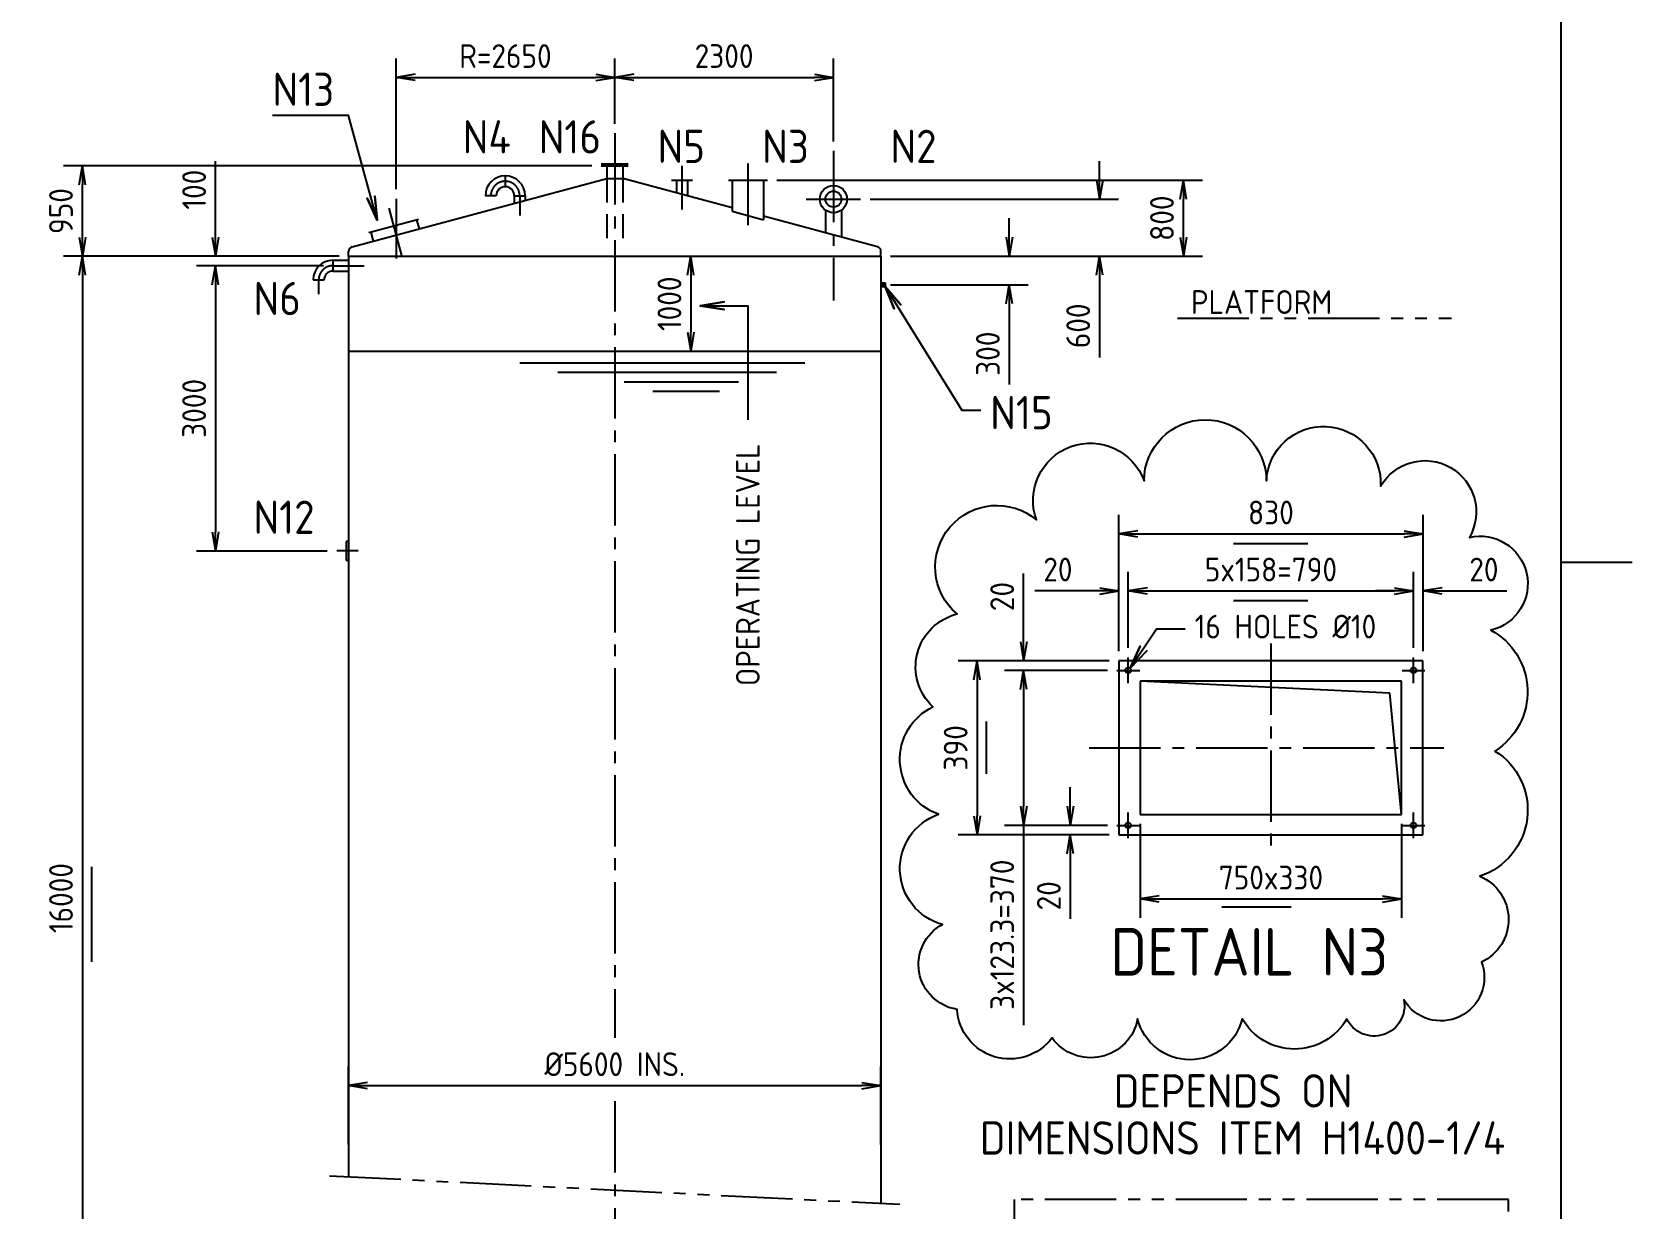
# Model space of a CAD drawing. Header units: millimetres. Extents: x -403 to 29700, y 0 to 42000.
# Drawn here: x 12870 to 29700, y 14200 to 26578 of the extents above; entities that cross this region are included whole.
import ezdxf
from ezdxf.enums import TextEntityAlignment as Align

# ---------------------------------------------------------------- set-up
doc = ezdxf.new("R2010")
doc.units = ezdxf.units.MM
doc.header["$LTSCALE"] = 25
doc.header["$MEASUREMENT"] = 0
for name, pattern in [('CENTER', [45, 30, -5, 5, -5]), ('DASHED', [15, 10, -5]), ('PHANTOM', [55, 30, -5, 5, -5, 5, -5])]:
    doc.linetypes.add(name, pattern=pattern)
for name, color, linetype in [('11', 7, 'Continuous'), ('21', 3, 'Continuous'), ('22', 3, 'DASHED'), ('23', 3, 'CENTER'), ('24', 3, 'PHANTOM'), ('42', 2, 'Continuous'), ('51', 4, 'Continuous'), ('DRWG_OUTLINE', 7, 'Continuous')]:
    doc.layers.add(name, color=color, linetype=linetype)
doc.styles.add('ISO', font='isocp.shx')
doc.dimstyles.new('ISO', dxfattribs={"dimtxt": 2.5, "dimasz": 2, "dimexe": 2, "dimexo": 1, "dimgap": 1, "dimtad": 1, "dimdsep": 46, "dimtxsty": 'ISO', "dimblk": 'OPEN', "dimcen": 0, "dimadec": 3, "dimazin": 2, "dimtfac": 1, "dimtofl": 0, "dimtmove": 0, "dimatfit": 3, "dimldrblk": 'OPEN', "dimfxl": 0, "dimtolj": 1, "dimtzin": 0, "dimarcsym": 0})

# ---------------------------------------------------------------- blocks, each defined once
blk = doc.blocks.new('Altdsout')
at = {"layer": 'DRWG_OUTLINE', "color": 3}
blk.add_line((297, 210), (289.5, 210), dxfattribs=at)
at = {"layer": 'DRWG_OUTLINE', "color": 1}
blk.add_lwpolyline([(25, 7.5), (25, 412.5), (289.5, 412.5), (289.5, 7.5)], close=True, dxfattribs=at)
blk = doc.blocks.new('_Open')
at = {"layer": '11', "color": 0, "lineweight": -2}
for p, q in [((-1, 0.167), (0, 0)), ((-1, -0.167), (0, 0)), ((0, 0), (-1, 0))]:
    blk.add_line(p, q, dxfattribs=at)
blk = doc.blocks.new('*D13')
at = {"layer": '42', "color": 0, "lineweight": -2}
for p, q in [((15935, 24120), (14600, 24120)), ((15935, 24120), (14600, 24120)), ((14800, 23920), (14800, 21320)), ((14800, 23920), (14800, 21320)), ((15975, 21120), (14600, 21120)), ((15975, 21120), (14600, 21120))]:
    blk.add_line(p, q, dxfattribs=at)
at = {"layer": '42', "color": 0, "lineweight": -2, "xscale": 200, "yscale": 200, "zscale": 200}
for p, rotation in [((14800, 24120), 90), ((14800, 24120), 90), ((14800, 21120), 270), ((14800, 21120), 270)]:
    blk.add_blockref('_Open', p, dxfattribs=dict(at, rotation=rotation))
at = {"layer": '42', "color": 0, "insert": (14575, 22620), "char_height": 250, "attachment_point": 5, "rotation": 90, "style": 'ISO'}
blk.add_mtext('\\A1;3000', dxfattribs=at)
blk.add_mtext('\\A1;3000', dxfattribs=at)
blk = doc.blocks.new('*D14')
at = {"layer": '42', "color": 0, "lineweight": -2}
for p, q in [((14800, 24420), (14800, 25221)), ((14800, 24420), (14800, 25221)), ((16100, 24220), (14600, 24220)), ((16100, 24220), (14600, 24220)), ((15935, 24120), (14600, 24120)), ((15935, 24120), (14600, 24120)), ((14800, 23920), (14800, 23720)), ((14800, 23920), (14800, 23720))]:
    blk.add_line(p, q, dxfattribs=at)
at = {"layer": '42', "color": 0, "lineweight": -2, "xscale": 200, "yscale": 200, "zscale": 200}
for p, rotation in [((14800, 24220), 270), ((14800, 24220), 270), ((14800, 24120), 90), ((14800, 24120), 90)]:
    blk.add_blockref('_Open', p, dxfattribs=dict(at, rotation=rotation))
at = {"layer": '42', "color": 0, "insert": (14575, 24920), "char_height": 250, "attachment_point": 5, "rotation": 90, "style": 'ISO'}
blk.add_mtext('\\A1;100', dxfattribs=at)
blk.add_mtext('\\A1;100', dxfattribs=at)
blk = doc.blocks.new('*D16')
at = {"layer": '42', "color": 0, "lineweight": -2}
for p, q in [((27402, 20560), (27402, 20900)), ((27402, 20560), (27402, 20900)), ((27502, 20525), (27502, 20900)), ((27502, 20525), (27502, 20900)), ((27202, 20700), (27002, 20700)), ((27202, 20700), (27002, 20700)), ((27702, 20700), (28383, 20700)), ((27702, 20700), (28383, 20700))]:
    blk.add_line(p, q, dxfattribs=at)
at = {"layer": '42', "color": 0, "lineweight": -2, "xscale": 200, "yscale": 200, "zscale": 200}
blk.add_blockref('_Open', (27402, 20700), dxfattribs=at)
blk.add_blockref('_Open', (27402, 20700), dxfattribs=at)
at = {"layer": '42', "color": 0, "lineweight": -2, "xscale": 200, "yscale": 200, "zscale": 200, "rotation": 180}
blk.add_blockref('_Open', (27502, 20700), dxfattribs=at)
blk.add_blockref('_Open', (27502, 20700), dxfattribs=at)
at = {"layer": '42', "color": 0, "insert": (28142, 20925), "char_height": 250, "attachment_point": 5, "style": 'ISO'}
blk.add_mtext('\\A1;20', dxfattribs=at)
blk.add_mtext('\\A1;20', dxfattribs=at)
blk = doc.blocks.new('*D17')
at = {"layer": '42', "color": 0, "lineweight": -2}
for p, q in [((24302, 20065), (24302, 20900)), ((24302, 20065), (24302, 20900)), ((24402, 20100), (24402, 20900)), ((24402, 20100), (24402, 20900)), ((24102, 20700), (23420, 20700)), ((24102, 20700), (23420, 20700)), ((24602, 20700), (24802, 20700)), ((24602, 20700), (24802, 20700))]:
    blk.add_line(p, q, dxfattribs=at)
at = {"layer": '42', "color": 0, "lineweight": -2, "xscale": 200, "yscale": 200, "zscale": 200}
blk.add_blockref('_Open', (24302, 20700), dxfattribs=at)
blk.add_blockref('_Open', (24302, 20700), dxfattribs=at)
at = {"layer": '42', "color": 0, "lineweight": -2, "xscale": 200, "yscale": 200, "zscale": 200, "rotation": 180}
blk.add_blockref('_Open', (24402, 20700), dxfattribs=at)
blk.add_blockref('_Open', (24402, 20700), dxfattribs=at)
at = {"layer": '42', "color": 0, "insert": (23661, 20925), "char_height": 250, "attachment_point": 5, "style": 'ISO'}
blk.add_mtext('\\A1;20', dxfattribs=at)
blk.add_mtext('\\A1;20', dxfattribs=at)
blk = doc.blocks.new('*D18')
at = {"layer": '42', "color": 0, "lineweight": -2}
for p, q in [((23300, 20165), (23300, 20882)), ((23300, 20165), (23300, 20882)), ((24202, 19965), (23100, 19965)), ((24202, 19965), (23100, 19965)), ((24182, 19865), (23100, 19865)), ((24182, 19865), (23100, 19865)), ((23300, 19665), (23300, 19465)), ((23300, 19665), (23300, 19465))]:
    blk.add_line(p, q, dxfattribs=at)
at = {"layer": '42', "color": 0, "lineweight": -2, "xscale": 200, "yscale": 200, "zscale": 200}
for p, rotation in [((23300, 19965), 270), ((23300, 19965), 270), ((23300, 19865), 90), ((23300, 19865), 90)]:
    blk.add_blockref('_Open', p, dxfattribs=dict(at, rotation=rotation))
at = {"layer": '42', "color": 0, "insert": (23075, 20641), "char_height": 250, "attachment_point": 5, "rotation": 90, "style": 'ISO'}
blk.add_mtext('\\A1;20', dxfattribs=at)
blk.add_mtext('\\A1;20', dxfattribs=at)
blk = doc.blocks.new('*D19')
at = {"layer": '42', "color": 0, "lineweight": -2}
for p, q in [((23791, 18435), (23791, 18635)), ((23791, 18435), (23791, 18635)), ((24182, 18235), (23591, 18235)), ((24182, 18235), (23591, 18235)), ((24202, 18135), (23591, 18135)), ((24202, 18135), (23591, 18135)), ((23791, 17935), (23791, 17253)), ((23791, 17935), (23791, 17253))]:
    blk.add_line(p, q, dxfattribs=at)
at = {"layer": '42', "color": 0, "lineweight": -2, "xscale": 200, "yscale": 200, "zscale": 200}
for p, rotation in [((23791, 18235), 270), ((23791, 18235), 270), ((23791, 18135), 90), ((23791, 18135), 90)]:
    blk.add_blockref('_Open', p, dxfattribs=dict(at, rotation=rotation))
at = {"layer": '42', "color": 0, "insert": (23566, 17494), "char_height": 250, "attachment_point": 5, "rotation": 90, "style": 'ISO'}
blk.add_mtext('\\A1;20', dxfattribs=at)
blk.add_mtext('\\A1;20', dxfattribs=at)
blk = doc.blocks.new('*D20')
at = {"layer": '42', "color": 0, "lineweight": -2}
for p, q in [((24202, 19965), (22611, 19965)), ((24202, 19965), (22611, 19965)), ((22811, 19765), (22811, 18335)), ((22811, 19765), (22811, 18335)), ((24202, 18135), (22611, 18135)), ((24202, 18135), (22611, 18135))]:
    blk.add_line(p, q, dxfattribs=at)
at = {"layer": '42', "color": 0, "lineweight": -2, "xscale": 200, "yscale": 200, "zscale": 200}
for p, rotation in [((22811, 19965), 90), ((22811, 19965), 90), ((22811, 18135), 270), ((22811, 18135), 270)]:
    blk.add_blockref('_Open', p, dxfattribs=dict(at, rotation=rotation))
at = {"layer": '42', "color": 0, "insert": (22586, 19050), "char_height": 250, "attachment_point": 5, "rotation": 90, "style": 'ISO'}
blk.add_mtext('\\A1;{390}', dxfattribs=at)
blk.add_mtext('\\A1;{390}', dxfattribs=at)
blk = doc.blocks.new('*D28')
at = {"layer": '42', "color": 0, "lineweight": -2}
for p, q in [((16200, 14878), (16200, 15698)), ((16200, 14878), (16200, 15698)), ((21800, 14878), (21800, 15698)), ((21800, 14878), (21800, 15698)), ((16400, 15498), (21600, 15498)), ((16400, 15498), (21600, 15498))]:
    blk.add_line(p, q, dxfattribs=at)
at = {"layer": '42', "color": 0, "lineweight": -2, "xscale": 200, "yscale": 200, "zscale": 200, "rotation": 180}
blk.add_blockref('_Open', (16200, 15498), dxfattribs=at)
blk.add_blockref('_Open', (16200, 15498), dxfattribs=at)
at = {"layer": '42', "color": 0, "lineweight": -2, "xscale": 200, "yscale": 200, "zscale": 200}
blk.add_blockref('_Open', (21800, 15498), dxfattribs=at)
blk.add_blockref('_Open', (21800, 15498), dxfattribs=at)
at = {"layer": '42', "color": 0, "insert": (19000, 15723), "char_height": 250, "attachment_point": 5, "style": 'ISO'}
blk.add_mtext('\\A1;%%c5600 INS.', dxfattribs=at)
blk.add_mtext('\\A1;%%c5600 INS.', dxfattribs=at)
blk = doc.blocks.new('*D36')
at = {"layer": '42', "color": 0, "lineweight": -2}
for p, q in [((24182, 19865), (23100, 19865)), ((24182, 19865), (23100, 19865)), ((23300, 19665), (23300, 18435)), ((23300, 19665), (23300, 18435)), ((24182, 18235), (23100, 18235)), ((24182, 18235), (23100, 18235)), ((23300, 18235), (23300, 16135)), ((23300, 18235), (23300, 16135))]:
    blk.add_line(p, q, dxfattribs=at)
at = {"layer": '42', "color": 0, "lineweight": -2, "xscale": 200, "yscale": 200, "zscale": 200}
for p, rotation in [((23300, 19865), 90), ((23300, 19865), 90), ((23300, 18235), 270), ((23300, 18235), 270)]:
    blk.add_blockref('_Open', p, dxfattribs=dict(at, rotation=rotation))
at = {"layer": '42', "color": 0, "insert": (23075, 17085), "char_height": 250, "attachment_point": 5, "rotation": 90, "style": 'ISO'}
blk.add_mtext('\\A1;{3x123.3=370}', dxfattribs=at)
blk.add_mtext('\\A1;{3x123.3=370}', dxfattribs=at)
blk = doc.blocks.new('*D38')
at = {"layer": '42', "color": 0, "lineweight": -2}
for p, q in [((24527, 18250), (24527, 17261)), ((24527, 18250), (24527, 17261)), ((27277, 18250), (27277, 17261)), ((27277, 18250), (27277, 17261)), ((24727, 17461), (27077, 17461)), ((24727, 17461), (27077, 17461))]:
    blk.add_line(p, q, dxfattribs=at)
at = {"layer": '42', "color": 0, "lineweight": -2, "xscale": 200, "yscale": 200, "zscale": 200, "rotation": 180}
blk.add_blockref('_Open', (24527, 17461), dxfattribs=at)
blk.add_blockref('_Open', (24527, 17461), dxfattribs=at)
at = {"layer": '42', "color": 0, "lineweight": -2, "xscale": 200, "yscale": 200, "zscale": 200}
blk.add_blockref('_Open', (27277, 17461), dxfattribs=at)
blk.add_blockref('_Open', (27277, 17461), dxfattribs=at)
at = {"layer": '42', "color": 0, "insert": (25902, 17686), "char_height": 250, "attachment_point": 5, "style": 'ISO'}
blk.add_mtext('\\A1;{750x330}', dxfattribs=at)
blk.add_mtext('\\A1;{750x330}', dxfattribs=at)
blk = doc.blocks.new('*D39')
at = {"layer": '42', "color": 0, "lineweight": -2}
for p, q in [((24402, 20100), (24402, 20900)), ((24402, 20100), (24402, 20900)), ((27402, 20100), (27402, 20900)), ((27402, 20100), (27402, 20900)), ((24602, 20700), (27202, 20700)), ((24602, 20700), (27202, 20700))]:
    blk.add_line(p, q, dxfattribs=at)
at = {"layer": '42', "color": 0, "lineweight": -2, "xscale": 200, "yscale": 200, "zscale": 200, "rotation": 180}
blk.add_blockref('_Open', (24402, 20700), dxfattribs=at)
blk.add_blockref('_Open', (24402, 20700), dxfattribs=at)
at = {"layer": '42', "color": 0, "lineweight": -2, "xscale": 200, "yscale": 200, "zscale": 200}
blk.add_blockref('_Open', (27402, 20700), dxfattribs=at)
blk.add_blockref('_Open', (27402, 20700), dxfattribs=at)
at = {"layer": '42', "color": 0, "insert": (25902, 20925), "char_height": 250, "attachment_point": 5, "style": 'ISO'}
blk.add_mtext('\\A1;{5x158=790}', dxfattribs=at)
blk.add_mtext('\\A1;{5x158=790}', dxfattribs=at)
blk = doc.blocks.new('*D40')
at = {"layer": '42', "color": 0, "lineweight": -2}
for p, q in [((24302, 20065), (24302, 21500)), ((24302, 20065), (24302, 21500)), ((27502, 20065), (27502, 21500)), ((27502, 20065), (27502, 21500)), ((24502, 21300), (27302, 21300)), ((24502, 21300), (27302, 21300))]:
    blk.add_line(p, q, dxfattribs=at)
at = {"layer": '42', "color": 0, "lineweight": -2, "xscale": 200, "yscale": 200, "zscale": 200, "rotation": 180}
blk.add_blockref('_Open', (24302, 21300), dxfattribs=at)
blk.add_blockref('_Open', (24302, 21300), dxfattribs=at)
at = {"layer": '42', "color": 0, "lineweight": -2, "xscale": 200, "yscale": 200, "zscale": 200}
blk.add_blockref('_Open', (27502, 21300), dxfattribs=at)
blk.add_blockref('_Open', (27502, 21300), dxfattribs=at)
at = {"layer": '42', "color": 0, "insert": (25902, 21525), "char_height": 250, "attachment_point": 5, "style": 'ISO'}
blk.add_mtext('\\A1;{830}', dxfattribs=at)
blk.add_mtext('\\A1;{830}', dxfattribs=at)
blk = doc.blocks.new('*D41')
at = {"layer": '42', "color": 0, "lineweight": -2}
for p, q in [((24100, 25020), (24100, 25220)), ((24100, 25020), (24100, 25220)), ((21685, 24820), (24300, 24820)), ((21685, 24820), (24300, 24820)), ((21900, 24220), (24300, 24220)), ((21900, 24220), (24300, 24220)), ((24100, 24020), (24100, 23155)), ((24100, 24020), (24100, 23155))]:
    blk.add_line(p, q, dxfattribs=at)
at = {"layer": '42', "color": 0, "lineweight": -2, "xscale": 200, "yscale": 200, "zscale": 200}
for p, rotation in [((24100, 24820), 270), ((24100, 24820), 270), ((24100, 24220), 90), ((24100, 24220), 90)]:
    blk.add_blockref('_Open', p, dxfattribs=dict(at, rotation=rotation))
at = {"layer": '42', "color": 0, "insert": (23875, 23488), "char_height": 250, "attachment_point": 5, "rotation": 90, "style": 'ISO'}
blk.add_mtext('\\A1;600', dxfattribs=at)
blk.add_mtext('\\A1;600', dxfattribs=at)
blk = doc.blocks.new('*D42')
at = {"layer": '42', "color": 0, "lineweight": -2}
for p, q in [((20705, 25020), (25181, 25020)), ((20705, 25020), (25181, 25020)), ((24981, 24420), (24981, 24820)), ((24981, 24420), (24981, 24820)), ((22250, 24220), (25181, 24220)), ((22250, 24220), (25181, 24220))]:
    blk.add_line(p, q, dxfattribs=at)
at = {"layer": '42', "color": 0, "lineweight": -2, "xscale": 200, "yscale": 200, "zscale": 200}
for p, rotation in [((24981, 25020), 90), ((24981, 25020), 90), ((24981, 24220), 270), ((24981, 24220), 270)]:
    blk.add_blockref('_Open', p, dxfattribs=dict(at, rotation=rotation))
at = {"layer": '42', "color": 0, "insert": (24756, 24620), "char_height": 250, "attachment_point": 5, "rotation": 90, "style": 'ISO'}
blk.add_mtext('\\A1;800', dxfattribs=at)
blk.add_mtext('\\A1;800', dxfattribs=at)
blk = doc.blocks.new('*D43')
at = {"layer": '42', "color": 0, "lineweight": -2}
for p, q in [((16700, 24924), (16700, 26300)), ((16700, 24924), (16700, 26300)), ((19000, 25613), (19000, 26300)), ((19000, 25613), (19000, 26300)), ((16900, 26100), (18800, 26100)), ((16900, 26100), (18800, 26100))]:
    blk.add_line(p, q, dxfattribs=at)
at = {"layer": '42', "color": 0, "lineweight": -2, "xscale": 200, "yscale": 200, "zscale": 200, "rotation": 180}
blk.add_blockref('_Open', (16700, 26100), dxfattribs=at)
blk.add_blockref('_Open', (16700, 26100), dxfattribs=at)
at = {"layer": '42', "color": 0, "lineweight": -2, "xscale": 200, "yscale": 200, "zscale": 200}
blk.add_blockref('_Open', (19000, 26100), dxfattribs=at)
blk.add_blockref('_Open', (19000, 26100), dxfattribs=at)
at = {"layer": '42', "color": 0, "insert": (17850, 26325), "char_height": 250, "attachment_point": 5, "style": 'ISO'}
blk.add_mtext('\\A1;R=2650', dxfattribs=at)
blk.add_mtext('\\A1;R=2650', dxfattribs=at)
blk = doc.blocks.new('*D44')
at = {"layer": '42', "color": 0, "lineweight": -2}
for p, q in [((19000, 25613), (19000, 26300)), ((19000, 25613), (19000, 26300)), ((21300, 25428), (21300, 26300)), ((21300, 25428), (21300, 26300)), ((19200, 26100), (21100, 26100)), ((19200, 26100), (21100, 26100))]:
    blk.add_line(p, q, dxfattribs=at)
at = {"layer": '42', "color": 0, "lineweight": -2, "xscale": 200, "yscale": 200, "zscale": 200, "rotation": 180}
blk.add_blockref('_Open', (19000, 26100), dxfattribs=at)
blk.add_blockref('_Open', (19000, 26100), dxfattribs=at)
at = {"layer": '42', "color": 0, "lineweight": -2, "xscale": 200, "yscale": 200, "zscale": 200}
blk.add_blockref('_Open', (21300, 26100), dxfattribs=at)
blk.add_blockref('_Open', (21300, 26100), dxfattribs=at)
at = {"layer": '42', "color": 0, "insert": (20150, 26325), "char_height": 250, "attachment_point": 5, "style": 'ISO'}
blk.add_mtext('\\A1;2300', dxfattribs=at)
blk.add_mtext('\\A1;2300', dxfattribs=at)
blk = doc.blocks.new('*D45')
at = {"layer": '42', "color": 0, "lineweight": -2}
for p, q in [((23150, 24420), (23150, 24620)), ((23150, 24420), (23150, 24620)), ((21900, 24220), (23350, 24220)), ((21900, 24220), (23350, 24220)), ((21900, 23920), (23350, 23920)), ((21900, 23920), (23350, 23920)), ((23150, 23720), (23150, 22870)), ((23150, 23720), (23150, 22870))]:
    blk.add_line(p, q, dxfattribs=at)
at = {"layer": '42', "color": 0, "lineweight": -2, "xscale": 200, "yscale": 200, "zscale": 200}
for p, rotation in [((23150, 24220), 270), ((23150, 24220), 270), ((23150, 23920), 90), ((23150, 23920), 90)]:
    blk.add_blockref('_Open', p, dxfattribs=dict(at, rotation=rotation))
at = {"layer": '42', "color": 0, "insert": (22925, 23195), "char_height": 250, "attachment_point": 5, "rotation": 90, "style": 'ISO'}
blk.add_mtext('\\A1;300', dxfattribs=at)
blk.add_mtext('\\A1;300', dxfattribs=at)
blk = doc.blocks.new('*D47')
at = {"layer": '42', "color": 0, "lineweight": -2}
for p, q in [((18758, 25170), (13200, 25170)), ((18758, 25170), (13200, 25170)), ((13400, 24420), (13400, 24970)), ((13400, 24420), (13400, 24970))]:
    blk.add_line(p, q, dxfattribs=at)
at = {"layer": '42', "color": 0, "lineweight": -2, "xscale": 200, "yscale": 200, "zscale": 200}
for p, rotation in [((13400, 25170), 90), ((13400, 25170), 90), ((13400, 24220), 270), ((13400, 24220), 270)]:
    blk.add_blockref('_Open', p, dxfattribs=dict(at, rotation=rotation))
at = {"layer": '42', "color": 0, "insert": (13175, 24695), "char_height": 250, "attachment_point": 5, "rotation": 90, "style": 'ISO'}
blk.add_mtext('\\A1;950', dxfattribs=at)
blk.add_mtext('\\A1;950', dxfattribs=at)
blk = doc.blocks.new('*D48')
at = {"layer": '21', "color": 0, "lineweight": -2}
for p, q in [((16100, 24220), (13200, 24220)), ((16100, 24220), (13200, 24220)), ((13400, 24020), (13400, 10920)), ((13400, 24020), (13400, 10920)), ((16100, 10720), (13200, 10720)), ((16100, 10720), (13200, 10720))]:
    blk.add_line(p, q, dxfattribs=at)
at = {"layer": '21', "color": 0, "lineweight": -2, "xscale": 200, "yscale": 200, "zscale": 200}
for p, rotation in [((13400, 24220), 90), ((13400, 24220), 90), ((13400, 10720), 270), ((13400, 10720), 270)]:
    blk.add_blockref('_Open', p, dxfattribs=dict(at, rotation=rotation))
at = {"layer": '21', "color": 0, "insert": (13175, 17470), "char_height": 250, "attachment_point": 5, "rotation": 90, "style": 'ISO'}
blk.add_mtext('\\A1;16000', dxfattribs=at)
blk.add_mtext('\\A1;16000', dxfattribs=at)
blk = doc.blocks.new('*D51')
at = {"layer": '42', "color": 0, "lineweight": -2}
blk.add_line((19800, 24020), (19800, 23420), dxfattribs=at)
blk.add_line((19800, 24020), (19800, 23420), dxfattribs=at)
at = {"layer": '42', "color": 0, "lineweight": -2, "xscale": 200, "yscale": 200, "zscale": 200}
for p, rotation in [((19800, 24220), 90), ((19800, 24220), 90), ((19800, 23220), 270), ((19800, 23220), 270)]:
    blk.add_blockref('_Open', p, dxfattribs=dict(at, rotation=rotation))
at = {"layer": '42', "color": 0, "insert": (19575, 23720), "char_height": 250, "attachment_point": 5, "rotation": 90, "style": 'ISO'}
blk.add_mtext('\\A1;1000', dxfattribs=at)
blk.add_mtext('\\A1;1000', dxfattribs=at)

msp = doc.modelspace()

# ---------------------------------------------------------------- linework, layer by layer
at = {"layer": '11'}
for p, q in [((18857.5, 25190.304), (19142.5, 25190.304)), ((18857.5, 25170.304), (19142.5, 25170.304)), ((18916, 25170.304), (18916, 25036.421)), ((19084, 25170.304), (19084, 25036.421)), ((16237.059, 24318.601), (18916, 25036.421)), ((17848, 25065.252), (17848, 24951.252)), ((18916, 25036.421), (19084, 25036.421)), ((20235, 24728.011), (19084, 25036.421)), ((19597, 25020.304), (19817, 25020.304)), ((19650, 25020.304), (19650, 24884.761)), ((19764, 25020.304), (19764, 24854.215)), ((20195, 25020.304), (20605, 25020.304)), ((20235, 25020.304), (20235, 24692.988)), ((20565, 25020.304), (20565, 24603.534)), ((17753, 24856.252), (17639, 24856.252)), ((17943, 24856.252), (17943, 24775.706)), ((17943, 24856.252), (18057, 24856.252)), ((18057, 24856.252), (18057, 24806.252)), ((16413.318, 24469.357), (16934.918, 24609.119)), ((16915.6, 24603.943), (16941.481, 24507.35)), ((20235, 24692.988), (20565, 24603.534)), ((21762.941, 24318.601), (20565, 24639.588)), ((21216, 24705.195), (21216, 24462.861)), ((21384, 24705.195), (21384, 24417.846)), ((16432.637, 24474.533), (16458.519, 24377.941)), ((16200, 24220.304), (16200, 24270.304)), ((21800, 24220.304), (21800, 24270.304)), ((16035, 24177.304), (16200, 24177.304)), ((16035, 24177.304), (16035, 24063.304)), ((16200, 24220.304), (21800, 24220.304)), ((16200, 24220.304), (16200, 14540)), ((21800, 24220.304), (21800, 14260)), ((15828, 23970.304), (15942, 23970.304)), ((16035, 24063.304), (16200, 24063.304)), ((21800, 23940.054), (21843, 23940.054)), ((21800, 23900.554), (21843, 23900.554)), ((21843, 23940.054), (21843, 23900.554)), ((16175, 21220.304), (16175, 21020.304)), ((16200, 21220.304), (16175, 21220.304)), ((16200, 21020.304), (16175, 21020.304)), ((27501.525, 19964.881), (24301.525, 19964.881)), ((24301.525, 19964.881), (24301.525, 18134.881)), ((27501.525, 18134.881), (27501.525, 19964.881)), ((27276.525, 19749.881), (24526.525, 19749.881)), ((24526.525, 19749.881), (24526.525, 18349.881)), ((27276.525, 18349.881), (27276.525, 19749.881)), ((24526.525, 18349.881), (27276.525, 18349.881)), ((24301.525, 18134.881), (27501.525, 18134.881))]:
    msp.add_line(p, q, dxfattribs=at)
for centre, radius in [((21300, 24820.304), 142.5), ((21300, 24820.304), 84), ((24401.525, 19864.881), 30), ((27401.525, 19864.881), 30), ((24401.525, 18234.881), 30), ((27401.525, 18234.881), 30)]:
    msp.add_circle(centre, radius, dxfattribs=at)
for centre, radius, start, end in [((17848, 24856.252), 209, 0, 180), ((17848, 24856.252), 95, 0, 180), ((16250, 24270.304), 50, 105, 180), ((21750, 24270.304), 50, 0, 75), ((16035, 23970.304), 207, 90, 180), ((16035, 23970.304), 93, 90, 180)]:
    msp.add_arc(centre, radius, start, end, dxfattribs=at)
at = {"layer": '21'}
for p, q in [((16200, 23220.304), (21800, 23220.304)), ((18000, 23100), (21000, 23100)), ((18400, 23000), (20700, 23000)), ((19100, 22900), (20300, 22900)), ((19400, 22800), (20100, 22800)), ((24281.525, 19864.881), (24521.525, 19864.881)), ((24401.525, 19729.881), (24401.525, 19999.881)), ((27281.525, 19864.881), (27521.525, 19864.881)), ((27401.525, 19729.881), (27401.525, 19999.881)), ((27151.525, 19624.881), (24526.525, 19749.881)), ((27276.525, 18349.881), (27151.525, 19624.881)), ((24401.525, 18099.881), (24401.525, 18369.881)), ((27401.525, 18099.881), (27401.525, 18369.881)), ((24281.525, 18234.881), (24521.525, 18234.881)), ((27281.525, 18234.881), (27521.525, 18234.881)), ((13500, 16800), (13500, 17800))]:
    msp.add_line(p, q, dxfattribs=at)
at = {"layer": '22'}
for p, q in [((18916, 25036.421), (18916, 24400)), ((19084, 25036.421), (19084, 24400))]:
    msp.add_line(p, q, dxfattribs=at)
at = {"layer": '23'}
for p, q in [((19000, 25513.278), (19000, 16001.722)), ((21300, 25328.218), (21300, 23755.896)), ((19707, 25170.304), (19707, 24709.735)), ((20400, 25194.843), (20400, 24545.878)), ((16700, 24823.67), (16700, 24194.446)), ((18000, 24856.252), (18000, 24647.993)), ((21015, 24820.304), (21585, 24820.304)), ((16623.976, 24726.372), (16761.228, 24214.14)), ((16035, 24120.304), (16363, 24120.304)), ((15885, 23970.304), (15885, 23820.304)), ((21800, 23920.304), (21843, 23920.304)), ((16300, 21120.304), (16075, 21120.304)), ((25901.525, 20147.881), (25901.525, 17951.881)), ((23990.929, 19049.881), (27721.941, 19049.881)), ((19000, 15333.933), (19000, 7660.304))]:
    msp.add_line(p, q, dxfattribs=at)
for centre, radius, start in [((17848, 24856.252), 152, 0), ((16035, 23970.304), 150, 90)]:
    msp.add_arc(centre, radius, start, 180, dxfattribs=at)
at = {"layer": '24'}
for p, q in [((24918.011, 23570.304), (27802.425, 23570.304)), ((16000, 14550), (22000, 14250))]:
    msp.add_line(p, q, dxfattribs=at)
at = {"layer": '42'}
for p, q in [((25510, 21200), (26290, 21200)), ((25510, 20600), (26290, 20600)), ((22905.745, 19327.609), (22905.745, 18777.609)), ((25385.745, 17377.609), (26115.745, 17377.609))]:
    msp.add_line(p, q, dxfattribs=at)
for points in [[(16500, 24600), (16394.219, 24829.825), (16500, 24600), (16474.454, 24851.707), (16500, 24600), (16200, 25700), (15400, 25700)], [(21843, 23900.554), (22009.913, 23710.426), (21843, 23900.554), (21939.247, 23666.577), (21843, 23900.554), (22650, 22600), (22850, 22600)], [(19900, 23700), (20149.559, 23741.583), (19900, 23700), (20149.559, 23658.417), (19900, 23700), (20400, 23700), (20400, 22500)], [(24421.028, 19887.677), (24526.434, 20117.674), (24421.028, 19887.677), (24595.316, 20071.07), (24421.028, 19887.677), (24700, 20300), (25000, 20300)]]:
    msp.add_lwpolyline(points, dxfattribs=at)
at = {"layer": '51'}
msp.add_lwpolyline([(26700, 16200, -0.57814744), (25600, 16200, -0.781789876), (24500, 16200, -0.659396158), (23600, 16000, -0.697287196), (22600, 16300, -0.718417789), (22446.054, 17192.681, -0.733070524), (22403.631, 18351.65, -0.663768895), (22347.066, 19482.351, -0.597444642), (22601.606, 20457.581, -1), (23435.932, 21446.944, -1), (24567.222, 21856.824, -1), (25854.064, 21856.824, -1), (27056.059, 21800.289, -1), (27989.373, 21263.205, -1), (28215.631, 20287.976, -0.572001134), (28258.054, 19015.937, -0.635484084), (28100, 17700, -0.650291829), (28116.643, 16796.935, -0.915056202), (27300, 16400, -0.882782219)], format="xyb", close=True, dxfattribs=at)
at = {"layer": '51', "linetype": 'PHANTOM'}
msp.add_lwpolyline([(23200, 7300), (28400, 7300), (28400, 14300), (23200, 14300)], close=True, dxfattribs=at)

# ---------------------------------------------------------------- block references
at = {"layer": 'DRWG_OUTLINE', "xscale": 100, "yscale": 100, "zscale": 100}
msp.add_blockref('Altdsout', (0, 0), dxfattribs=at)

# ---------------------------------------------------------------- texts
at = {"layer": '42', "style": 'ISO'}
for s, p in [('PLATFORM', (25061.365, 23613.039)), ('16 HOLES %%c10', (25100, 20200))]:
    msp.add_text(s, height=250, dxfattribs=at).set_placement(p)
msp.add_text('OPERATING LEVEL', height=250, rotation=90, dxfattribs=at).set_placement((20525, 22250), align=Align.RIGHT)
at = {"layer": '51', "style": 'ISO'}
for s, p in [('N13', (15400, 25800)), ('N4', (17400, 25300)), ('N16', (18200, 25300)), ('N5', (19450, 25200)), ('N3', (20550, 25200)), ('N2', (21900, 25200)), ('N6', (15200, 23600)), ('N15', (22950, 22400)), ('N12', (15200, 21300))]:
    msp.add_text(s, height=350, dxfattribs=at).set_placement(p)
for s, height, p in [('DETAIL N3', 500, (25674.051, 16654.888)), ('DEPENDS ON ', 350, (25603.672, 15267.409)), ('DIMENSIONS ITEM H1400-1/4', 350, (25603.672, 14772.728))]:
    msp.add_text(s, height=height, dxfattribs=at).set_placement(p, align=Align.CENTER)

# ---------------------------------------------------------------- dimensions: what is measured, and where the dimension line sits
at = {"layer": '21'}
dim = msp.add_linear_dim(base=(13400, 10720.304), p1=(16200, 24220.304), p2=(16200, 10720.304), angle=90, text='16000', dimstyle='ISO', override={"dimscale": 100, "dimgap": 1}, dxfattribs=at)
dim.commit()
dim.dimension.update_dxf_attribs({"geometry": '*D48', "text_midpoint": (13175, 17470.304)})
at = {"layer": '42'}
for base, p1, p2, text, picture, middle in [((19000, 26100), (16700, 24823.67), (19000, 25513.278), 'R=2650', '*D43', (17850, 26325.025)), ((27501.525, 21300), (24301.525, 19964.881), (27501.525, 19964.881), '{830}', '*D40', (25901.525, 21525)), ((27401.525, 20700), (24401.525, 19999.881), (27401.525, 19999.881), '{5x158=790}', '*D39', (25901.525, 20925)), ((27276.525, 17460.695), (24526.525, 18349.881), (27276.525, 18349.881), '{750x330}', '*D38', (25901.525, 17685.695)), ((21800, 15498.452), (16200, 14777.503), (21800, 14777.503), '%%c<> INS.', '*D28', (19000, 15723.452))]:
    dim = msp.add_linear_dim(base=base, p1=p1, p2=p2, text=text, dimstyle='ISO', override={"dimscale": 100}, dxfattribs=at)
    dim.commit()
    dim.dimension.update_dxf_attribs({"geometry": picture, "text_midpoint": middle})
dim = msp.add_linear_dim(base=(21300, 26100), p1=(19000, 25513.278), p2=(21300, 25328.218), dimstyle='ISO', override={"dimscale": 100}, dxfattribs=at)
dim.commit()
dim.dimension.update_dxf_attribs({"geometry": '*D44', "text_midpoint": (20150, 26325.025)})
for base, p1, p2, override, picture, middle in [((13400, 25170.304), (19000, 24220.304), (18857.5, 25170.304), {"dimscale": 100, "dimgap": 1, "dimse1": 1}, '*D47', (13175, 24695.304)), ((14800, 24220.304), (16035, 24120.304), (16200, 24220.304), {"dimscale": 100}, '*D14', (14575, 24920.403)), ((24100, 24220.304), (21585, 24820.304), (21799.573, 24220.304), {"dimscale": 100}, '*D41', (23875, 23487.726)), ((24981.258, 25020.304), (22150, 24220.304), (20605, 25020.304), {"dimscale": 100}, '*D42', (24756.258, 24620.304)), ((23150, 23920.304), (21800, 24220.304), (21800, 23920.304), {"dimscale": 100}, '*D45', (22925, 23195.206)), ((14800, 21120.304), (16035, 24120.304), (16075, 21120.304), {"dimscale": 100}, '*D13', (14575, 22620.304)), ((19800, 23220.304), (21100, 24220.304), (21100, 23220.304), {"dimscale": 100, "dimgap": 1, "dimse1": 1, "dimse2": 1}, '*D51', (19575, 23720.304))]:
    dim = msp.add_linear_dim(base=base, p1=p1, p2=p2, angle=90, dimstyle='ISO', override=override, dxfattribs=at)
    dim.commit()
    dim.dimension.update_dxf_attribs({"geometry": picture, "text_midpoint": middle})
for base, p1, p2, picture, middle in [((24301.525, 20699.772), (24401.525, 19999.881), (24301.525, 19964.881), '*D17', (23660.752, 20699.772)), ((27501.525, 20700), (27401.525, 20459.881), (27501.525, 20424.881), '*D16', (28142.298, 20700))]:
    dim = msp.add_linear_dim(base=base, p1=p1, p2=p2, dimstyle='ISO', override={"dimscale": 100, "dimlfac": 0.2}, dxfattribs=at)
    dim.commit()
    dim.dimension.update_dxf_attribs({"geometry": picture, "text_midpoint": middle, "dimtype": 160})
for base, p1, p2, picture, middle in [((23300, 19964.881), (24281.525, 19864.881), (24301.525, 19964.881), '*D18', (23300, 20640.773)), ((23791.054, 18134.881), (24281.525, 18234.881), (24301.525, 18134.881), '*D19', (23791.054, 17494.109))]:
    dim = msp.add_linear_dim(base=base, p1=p1, p2=p2, angle=90, dimstyle='ISO', override={"dimscale": 100, "dimlfac": 0.2}, dxfattribs=at)
    dim.commit()
    dim.dimension.update_dxf_attribs({"geometry": picture, "text_midpoint": middle, "dimtype": 160})
for base, p1, p2, text, picture, middle in [((22810.662, 18134.881), (24301.525, 19964.881), (24301.525, 18134.881), '{390}', '*D20', (22585.662, 19049.881)), ((23300, 18234.881), (24281.525, 19864.881), (24281.525, 18234.881), '{3x123.3=370}', '*D36', (23074.975, 17084.783))]:
    dim = msp.add_linear_dim(base=base, p1=p1, p2=p2, angle=90, text=text, dimstyle='ISO', override={"dimscale": 100}, dxfattribs=at)
    dim.commit()
    dim.dimension.update_dxf_attribs({"geometry": picture, "text_midpoint": middle})

doc.saveas('drawing.dxf')
